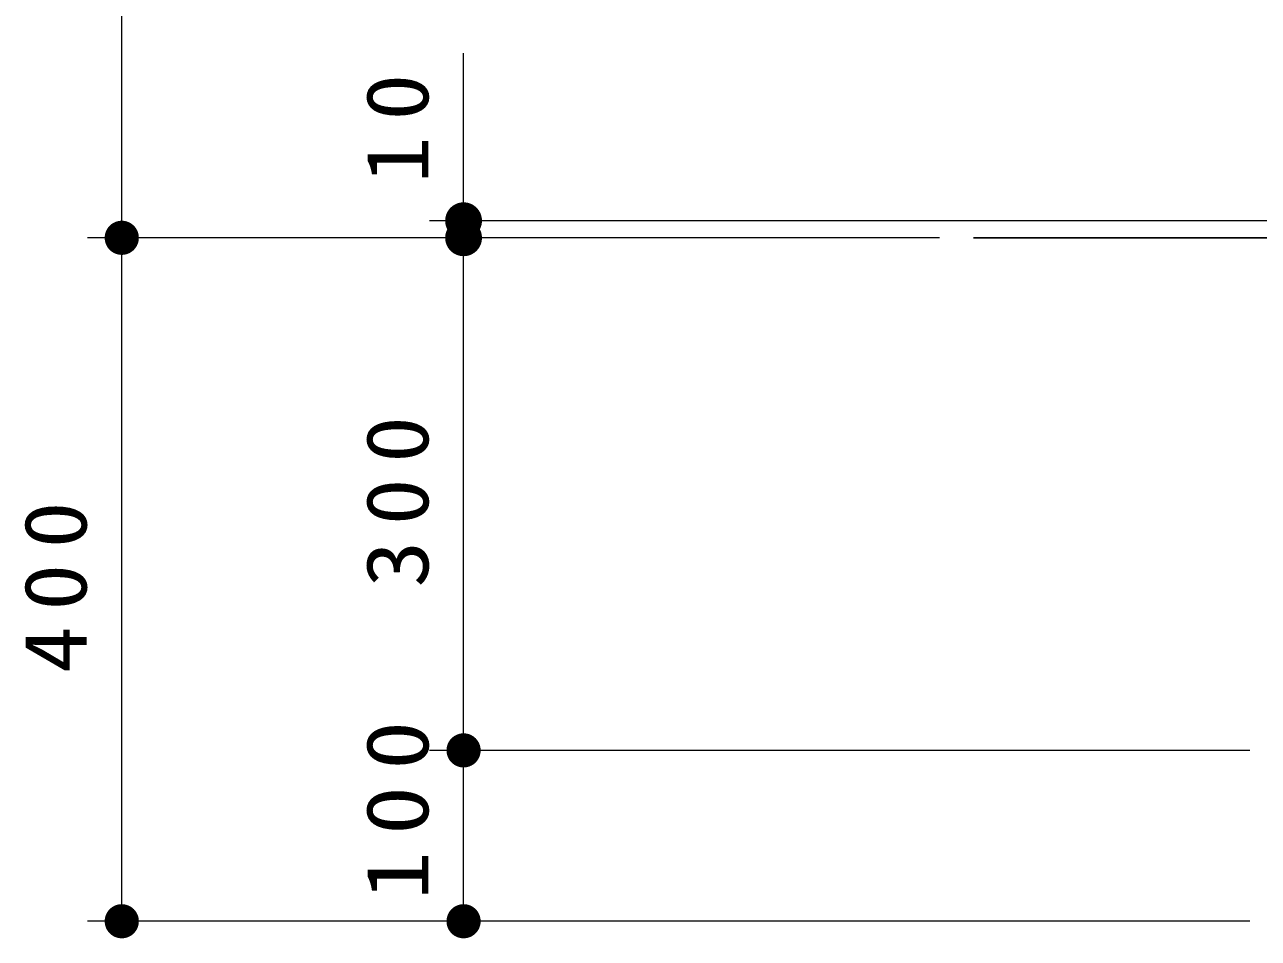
# Model space of a CAD drawing. Units: millimetres on the paper, with parts at other scales. Extents: x -365 to 0, y -5 to 257.
# Drawn here: x -133.36 to -97.27, y 75.77 to 102.51 of the extents above; entities that cross this region are included whole.
import ezdxf

# ---------------------------------------------------------------- set-up
doc = ezdxf.new("R2010")
doc.units = ezdxf.units.MM
doc.layers.add('1_20', color=7, linetype='Continuous', lineweight=25)
doc.styles.add('ＭＳ ゴシック', font='')
doc.styles.get('ＭＳ ゴシック').set_extended_font_data('MS Gothic')

# ---------------------------------------------------------------- blocks, each defined once
blk = doc.blocks.new('filled_dot')
at = {"color": 0, "linetype": 'Continuous', "lineweight": -2, "const_width": 1.25}
blk.add_lwpolyline([(-0.625, 0, 1), (0.625, 0, 1)], format="xyb", close=True, dxfattribs=at)

msp = doc.modelspace()

# ---------------------------------------------------------------- linework, layer by layer
at = {"layer": '1_20', "lineweight": 13}
for p, q in [((-130.519, 96.273), (-130.519, 131.273)), ((-120.519, 96.273), (-120.519, 101.672)), ((-94.518, 96.773), (-121.519, 96.773)), ((-106.6, 96.273), (-131.519, 96.273)), ((-130.519, 76.273), (-130.519, 96.273)), ((-120.519, 81.273), (-120.519, 96.273)), ((-97.518, 81.273), (-121.519, 81.273)), ((-120.519, 76.273), (-120.519, 81.273)), ((-97.518, 76.273), (-131.519, 76.273))]:
    msp.add_line(p, q, dxfattribs=at)
at = {"layer": '1_20', "color": 3}
msp.add_line((-105.6, 96.273), (-94.018, 96.273), dxfattribs=at)

# ---------------------------------------------------------------- block references
at = {"layer": '1_20', "lineweight": 13}
for p, xscale, yscale, rotation in [((-120.519, 96.773), 0.431, 0.431, 270), ((-130.519, 96.273), 0.4, 0.4, 270), ((-120.519, 96.273), 0.431, 0.431, 270), ((-120.519, 81.273), 0.4, 0.4, 270), ((-130.519, 76.273), 0.4, 0.4, 90), ((-120.519, 76.273), 0.4, 0.4, 90)]:
    msp.add_blockref('filled_dot', p, dxfattribs=dict(at, xscale=xscale, yscale=yscale, rotation=rotation))

# ---------------------------------------------------------------- texts
at = {"layer": '1_20', "char_height": 1.833, "attachment_point": 8, "rotation": 90, "style": 'ＭＳ ゴシック'}
for s, insert in [('\\T1.34;\\W1.1;10', (-121.519, 99.703)), ('\\T1.33;\\W1.1;300', (-121.519, 88.773)), ('\\T1.33;\\W1.1;400', (-131.519, 86.273)), ('\\T1.33;\\W1.15;100', (-121.519, 79.751))]:
    msp.add_mtext(s, dxfattribs=dict(at, insert=insert))

doc.saveas('drawing.dxf')
